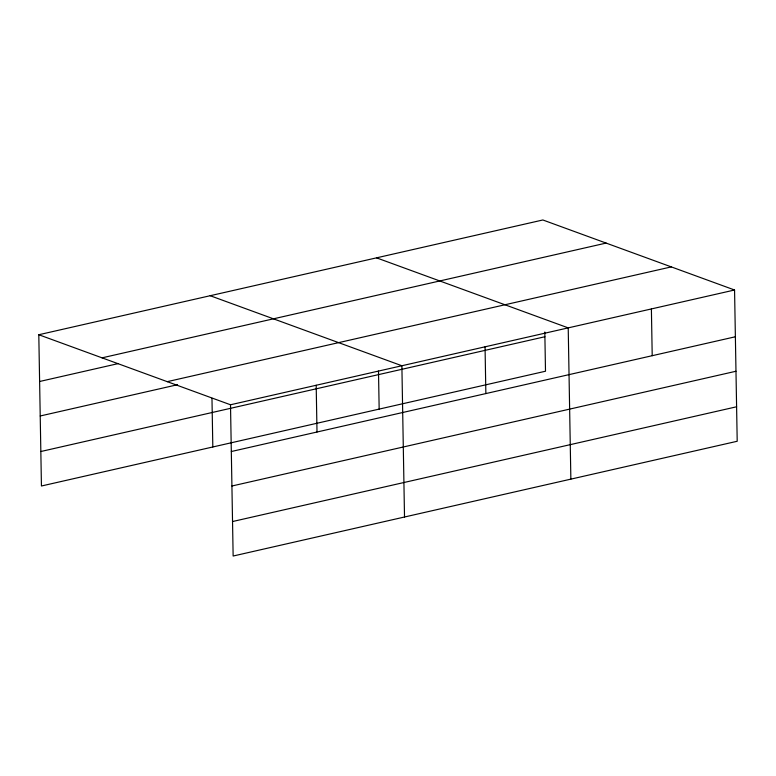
<?xml version="1.0" encoding="UTF-8"?>
<svg xmlns="http://www.w3.org/2000/svg" width="776" height="776" viewBox="0 0 776 776"><rect width="100%" height="100%" fill="white"/><g stroke="black" fill="none" stroke-linecap="round" stroke-linejoin="round"><path stroke-width="1.16" d="M38.8 334.737L542.861 219.977L734.562 290.001L737.2 441.263L233.139 556.023L230.501 404.771L38.8 334.737L41.438 485.999L545.499 371.229L544.82 332.012M102.063 357.843L606.124 243.082M39.615 381.491L118.262 363.585M167.238 381.656L671.298 266.895M40.216 415.985L177.559 384.712M230.501 404.771L734.562 290.001M40.837 451.516L544.898 336.745M231.316 451.525L735.376 336.765M231.917 486.009L735.978 371.248M232.538 521.54L736.599 406.779M376.525 257.845L568.216 327.879L570.864 479.131M210.18 295.714L401.881 365.748L404.519 517.01M651.394 308.935L652.209 355.699M485.048 346.814L485.863 393.568M378.494 371.064L379.163 409.107M316.191 385.255L317.006 432.019M211.974 398.282L212.818 446.976"/></g></svg>
